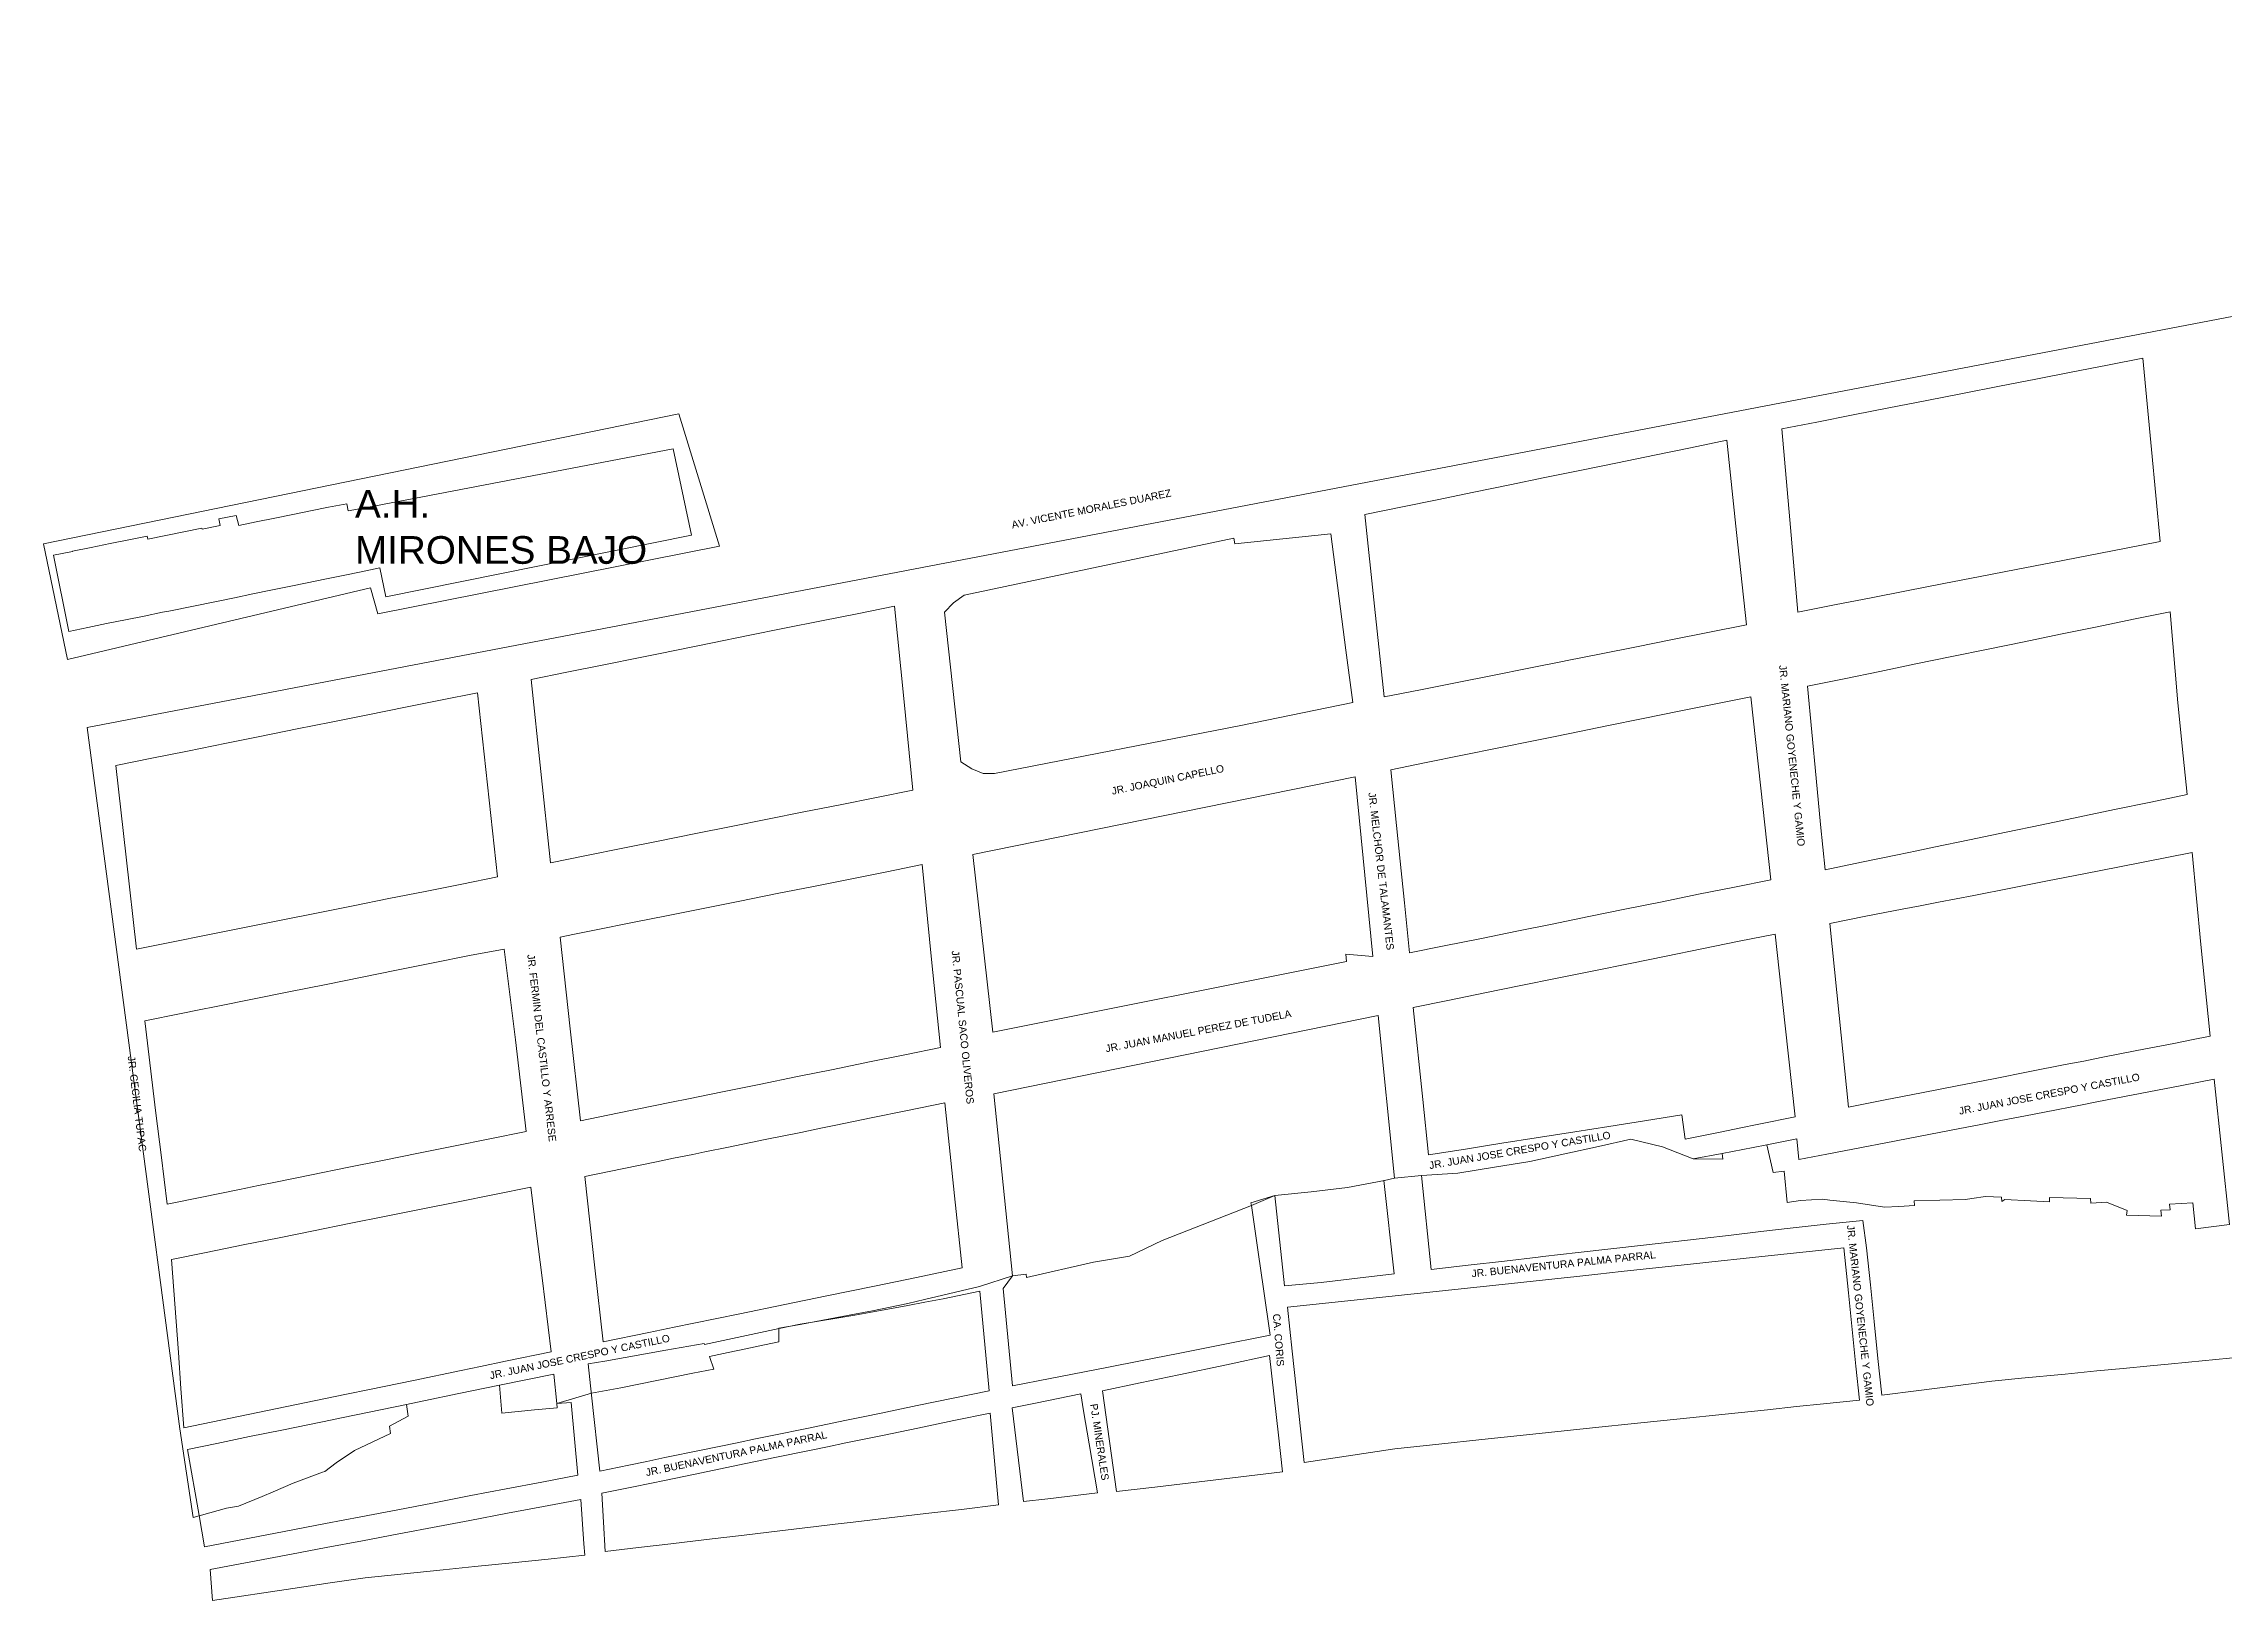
# Model space of a CAD drawing. Header units: inches. Extents: x 273229 to 275075, y 8668268 to 8668729.
# Drawn here: x 273229 to 273821, y 8668268 to 8668690 of the extents above; entities that cross this region are included whole.
import ezdxf
from ezdxf.enums import TextEntityAlignment as Align

# ---------------------------------------------------------------- set-up
doc = ezdxf.new("R2010")
doc.units = ezdxf.units.IN
doc.header["$MEASUREMENT"] = 0
doc.layers.add('HABILITACION_URBANA', color=4, linetype='Continuous', lineweight=9)
doc.layers.add('MANZANAS CATASTRALES', color=7, linetype='Continuous', lineweight=9, true_color=0xffffff)
doc.layers.add('VIAS', color=7, linetype='Continuous')
doc.styles.add('Arial', font='arial.ttf')

msp = doc.modelspace()

# ---------------------------------------------------------------- linework, layer by layer
at = {"layer": 'HABILITACION_URBANA', "color": 4}
msp.add_lwpolyline([(273822.6306, 8668369.7391), (273813.3863, 8668368.5062), (273812.7103, 8668375.58), (273806.3882, 8668375.2636), (273806.5561, 8668373.6728), (273803.9814, 8668373.5956), (273804.1787, 8668371.9551), (273794.7091, 8668372.2049), (273794.8729, 8668373.4911), (273789.2124, 8668375.7685), (273784.9937, 8668375.5186), (273784.8994, 8668376.7433), (273773.7382, 8668377.0546), (273773.8038, 8668375.8913), (273768.5816, 8668376.1453), (273761.68, 8668376.4525), (273760.8445, 8668375.9528), (273760.7134, 8668377.1406), (273756.4005, 8668377.329), (273752.7019, 8668376.7392), (273750.9325, 8668376.4525), (273737.0558, 8668376.1412), (273737.1623, 8668374.8632), (273732.8863, 8668374.6175), (273728.9952, 8668374.3922), (273721.3237, 8668375.5882), (273714.1354, 8668376.3542), (273712.1162, 8668376.5713), (273706.1199, 8668376.2026), (273702.5811, 8668375.6497), (273701.6838, 8668384.2062), (273698.7021, 8668383.854), (273696.998, 8668391.3169), (273693.3159, 8668390.6001), (273684.903, 8668388.9535), (273677.0595, 8668387.5158), (273668.6547, 8668390.768), (273660.0903, 8668392.8283), (273651.3498, 8668390.9032), (273642.212, 8668388.8839), (273632.6523, 8668386.84), (273623.0886, 8668385.2425), (273613.0906, 8668383.641), (273603.2483, 8668383.0184), (273595.9615, 8668382.2934), (273593.1776, 8668381.6899), (273583.1548, 8668379.7697), (273573.2737, 8668378.5706), (273563.4703, 8668377.5437), (273557.0534, 8668374.8482), (273532.8739, 8668365.3553), (273523.9739, 8668361.1517), (273514.1634, 8668359.5064), (273496.0353, 8668355.2764), (273495.9229, 8668356.2223), (273492.2375, 8668355.7767), (273483.1973, 8668352.8579), (273473.2691, 8668350.5027), (273468.3131, 8668349.3271), (273463.7381, 8668348.2417), (273454.2112, 8668346.251), (273449.2675, 8668345.3253), (273444.5368, 8668344.4406), (273434.5553, 8668342.5769), (273428.7638, 8668341.5529), (273428.7639, 8668337.8378), (273424.8769, 8668337.0186), (273419.794, 8668335.9454), (273414.9568, 8668334.9255), (273409.8903, 8668333.8565), (273411.0741, 8668330.4814), (273405.3604, 8668329.3345), (273395.6082, 8668327.3561), (273385.8766, 8668325.3572), (273377.8569, 8668323.9195), (273368.4708, 8668321.0959), (273368.5679, 8668319.9083), (273362.4131, 8668319.3939), (273353.5723, 8668318.5003), (273352.8659, 8668326.0803), (273341.8576, 8668323.8135), (273332.3844, 8668321.8657), (273327.6643, 8668320.8918), (273328.1061, 8668317.7143), (273323.0666, 8668314.9784), (273323.2762, 8668312.9883), (273313.5352, 8668308.3406), (273308.575, 8668305.015), (273305.521, 8668302.6975), (273304.8333, 8668302.5075), (273296.9029, 8668299.4902), (273291.4365, 8668297.1219), (273288.4783, 8668295.841), (273282.0745, 8668293.2657), (273278.7623, 8668292.6966), (273269.6964, 8668290.184), (273266.0918, 8668314.2632), (273240.9251, 8668504.5814), (274210.2134, 8668690.2295)], dxfattribs=at)
msp.add_lwpolyline([(273229.1192, 8668554.4206), (273401.6125, 8668589.7676), (273412.6407, 8668553.8551), (273319.8902, 8668535.4746), (273317.9108, 8668542.544), (273235.623, 8668523.0325)], close=True, dxfattribs=at)
at = {"layer": 'MANZANAS CATASTRALES'}
for points in [[(273715.3626, 8668537.9059), (273705.4704, 8668535.9437), (273703.2652, 8668561.0052), (273701.099, 8668585.6487), (273710.6181, 8668587.5143), (273720.4241, 8668589.4318), (273730.1154, 8668591.3294), (273740.4256, 8668593.347), (273750.1948, 8668595.2606), (273760.2058, 8668597.2222), (273770.0815, 8668599.1558), (273779.6949, 8668601.0374), (273789.5173, 8668602.9589), (273799.1348, 8668604.8445), (273801.4722, 8668580.0446), (273803.8213, 8668555.0931), (273794.1629, 8668553.2158), (273784.3774, 8668551.3105), (273774.6247, 8668549.4091), (273764.7614, 8668547.4878), (273754.9062, 8668545.5705), (273745.0592, 8668543.6531), (273734.9498, 8668541.6837), (273725.3857, 8668539.8184)], [(273602.9397, 8668514.8753), (273593.1145, 8668512.9251), (273590.4849, 8668537.5466), (273587.8379, 8668562.3769), (273598.0842, 8668564.4847), (273607.5244, 8668566.425), (273617.431, 8668568.4616), (273627.2354, 8668570.4772), (273636.7247, 8668572.4259), (273646.6887, 8668574.475), (273656.4644, 8668576.4824), (273666.5388, 8668578.5525), (273676.2777, 8668580.5556), (273686.168, 8668582.588), (273688.82, 8668557.5775), (273691.4764, 8668532.4728), (273681.0457, 8668530.401), (273671.4415, 8668528.4928), (273661.6696, 8668526.5469), (273652.0245, 8668524.6303), (273642.3139, 8668522.7011), (273642.0152, 8668522.6424), (273632.3865, 8668520.7299), (273622.4917, 8668518.763), (273612.9162, 8668516.859)], [(273405.053, 8668556.7706), (273322.0139, 8668540.0793), (273320.4092, 8668547.9167), (273315.3149, 8668546.8731), (273310.4167, 8668545.8695), (273305.4597, 8668544.8539), (273300.6984, 8668543.8793), (273295.8001, 8668542.8758), (273290.7844, 8668541.848), (273285.8859, 8668540.8453), (273280.9867, 8668539.8466), (273276.0869, 8668538.8507), (273263.0802, 8668536.2108), (273261.3863, 8668535.8686), (273256.4072, 8668534.8612), (273251.3102, 8668533.8311), (273246.2132, 8668532.8013), (273241.1166, 8668531.7697), (273235.9292, 8668530.6824), (273231.7876, 8668551.3444), (273236.9889, 8668552.3623), (273236.9689, 8668552.4607), (273242.0655, 8668553.4926), (273247.162, 8668554.525), (273252.258, 8668555.5596), (273257.2362, 8668556.5718), (273257.4129, 8668555.6905), (273272.1128, 8668558.692), (273272.1551, 8668558.4539), (273277.0554, 8668559.4471), (273276.6989, 8668561.2035), (273281.4325, 8668562.1749), (273282.0892, 8668559.4701), (273286.8712, 8668560.4449), (273291.8888, 8668561.464), (273296.7897, 8668562.4547), (273301.5543, 8668563.4127), (273306.5171, 8668564.4), (273311.4156, 8668565.3593), (273311.8037, 8668563.3774), (273316.9111, 8668564.3543), (273400.0563, 8668580.2576)], [(273473.769, 8668535.9007), (273476.2123, 8668538.4068), (273479.0911, 8668540.5685), (273552.3373, 8668555.98), (273552.6085, 8668554.502), (273578.6365, 8668557.1357), (273582.7419, 8668525.6018), (273584.5881, 8668511.4214), (273554.2388, 8668505.107), (273487.3439, 8668492.0882), (273484.1942, 8668492.1338), (273481.1824, 8668493.355), (273478.2078, 8668495.2926)], [(273376.5341, 8668469.8449), (273366.7615, 8668467.887), (273364.1436, 8668492.6801), (273361.5093, 8668517.6535), (273371.1755, 8668519.6032), (273380.7433, 8668521.5324), (273391.5358, 8668523.7115), (273396.0617, 8668524.6208), (273400.9931, 8668525.6121), (273410.7248, 8668527.5823), (273420.4565, 8668529.5442), (273430.2865, 8668531.5308), (273440.309, 8668533.5502), (273449.9874, 8668535.504), (273460.1819, 8668537.5602), (273462.6565, 8668512.4844), (273465.1105, 8668487.6093), (273455.3133, 8668485.6432), (273445.3727, 8668483.6484), (273435.5632, 8668481.6824), (273425.6636, 8668479.6958), (273415.85, 8668477.7297), (273406.2043, 8668475.7964), (273395.9811, 8668473.7443), (273386.4133, 8668471.8273)], [(273806.5502, 8668536.0352), (273808.5873, 8668511.2739), (273810.0573, 8668496.9575), (273811.1351, 8668486.432), (273801.2704, 8668484.3829), (273791.4294, 8668482.3448), (273781.5573, 8668480.2807), (273771.6536, 8668478.224), (273761.9851, 8668476.1909), (273752.0958, 8668474.1385), (273742.3899, 8668472.1376), (273737.7103, 8668471.1685), (273732.4723, 8668470.0779), (273732.4726, 8668470.0726), (273722.7501, 8668468.0531), (273712.8617, 8668465.9966), (273711.615, 8668478.3194), (273710.422, 8668490.8516), (273708.0731, 8668515.8127), (273717.9966, 8668517.8532), (273727.695, 8668519.8457), (273737.4812, 8668521.8533), (273747.2767, 8668523.8653), (273757.1114, 8668525.8852), (273766.8876, 8668527.8916), (273776.781, 8668529.9243), (273786.704, 8668531.9617), (273796.5581, 8668533.9864)], [(273263.8818, 8668446.3828), (273254.3577, 8668444.4803), (273251.5562, 8668469.3737), (273248.7467, 8668494.3163), (273258.521, 8668496.279), (273268.2134, 8668498.2256), (273278.7913, 8668500.3522), (273287.8645, 8668502.1749), (273297.9463, 8668504.2016), (273307.2328, 8668506.0683), (273317.126, 8668508.055), (273327.38, 8668510.1135), (273336.855, 8668512.0203), (273346.9246, 8668514.0429), (273349.6394, 8668489.0066), (273352.3464, 8668464.0522), (273342.6705, 8668462.1178), (273332.6871, 8668460.1275), (273322.8473, 8668458.1611), (273313.1263, 8668456.2187), (273303.2249, 8668454.2403), (273293.6187, 8668452.3219), (273283.6928, 8668450.3395), (273273.6889, 8668448.3411)], [(273609.4349, 8668445.3266), (273600.0094, 8668443.4144), (273598.6111, 8668457.0549), (273597.4615, 8668468.3031), (273596.4668, 8668477.9743), (273594.9136, 8668493.1549), (273604.4783, 8668495.0956), (273614.3544, 8668497.0936), (273624.2304, 8668499.0956), (273634.086, 8668501.114), (273638.6328, 8668502.0169), (273643.5361, 8668503.0057), (273653.5678, 8668505.0363), (273663.4725, 8668507.0465), (273673.2339, 8668509.024), (273683.1673, 8668511.0342), (273692.7033, 8668512.9668), (273695.4233, 8668488.1272), (273698.1433, 8668463.2999), (273688.2631, 8668461.2979), (273678.5099, 8668459.3244), (273668.5806, 8668457.3102), (273658.467, 8668455.2632), (273648.6483, 8668453.2734), (273638.7558, 8668451.2673), (273629.1378, 8668449.3184), (273619.5198, 8668447.3695)], [(273486.8618, 8668421.8761), (273481.3926, 8668470.1271), (273585.2342, 8668491.1888), (273590.0071, 8668442.4627), (273582.7451, 8668443.0566), (273582.9254, 8668441.0659)], [(273729.1636, 8668403.5074), (273719.1541, 8668401.5452), (273716.6279, 8668426.4625), (273714.0897, 8668451.4413), (273723.8981, 8668453.359), (273733.7845, 8668455.2887), (273738.6374, 8668456.2375), (273743.6216, 8668457.2145), (273753.2056, 8668459.0368), (273763.3143, 8668461.0126), (273768.6735, 8668462.1072), (273773.2423, 8668463.0002), (273783.1054, 8668464.9294), (273792.8196, 8668466.827), (273812.4693, 8668470.6705), (273814.8927, 8668445.6757), (273817.3781, 8668420.8077), (273812.3079, 8668419.8146), (273807.5205, 8668418.8738), (273797.4743, 8668416.9037), (273787.7888, 8668415.006), (273783.0751, 8668414.0813), (273778.0664, 8668413.1003), (273768.3935, 8668411.2018), (273758.5806, 8668409.2767), (273748.7025, 8668407.3429), (273738.9788, 8668405.4361)], [(273384.9249, 8668399.9232), (273374.8656, 8668397.8776), (273372.1283, 8668422.8619), (273369.411, 8668447.715), (273373.2805, 8668448.4905), (273379.1545, 8668449.6676), (273389.0497, 8668451.6524), (273398.6702, 8668453.5768), (273408.676, 8668455.5816), (273418.1981, 8668457.49), (273428.3229, 8668459.5189), (273438.1401, 8668461.4835), (273448.1255, 8668463.4842), (273458.0452, 8668465.473), (273467.6657, 8668467.3974), (273470.1577, 8668442.5124), (273472.6378, 8668417.7462), (273462.9393, 8668415.777), (273453.3883, 8668413.836), (273443.4848, 8668411.8226), (273433.7945, 8668409.8534), (273423.4443, 8668407.7517), (273413.4629, 8668405.7222), (273404.1825, 8668403.8374), (273399.5915, 8668402.9051), (273394.6931, 8668401.9084)], [(273702.0161, 8668423.6499), (273704.7451, 8668398.9301), (273694.8211, 8668396.9481), (273689.4735, 8668395.8457), (273684.7618, 8668394.8945), (273674.8067, 8668392.8817), (273673.9403, 8668399.4497), (273663.7652, 8668397.845), (273654.1301, 8668396.326), (273644.9288, 8668394.8756), (273634.4018, 8668393.2151), (273625.1022, 8668391.7476), (273620.0944, 8668390.9581), (273615.2421, 8668390.1943), (273605.1407, 8668388.6023), (273603.5951, 8668403.6158), (273601.0233, 8668428.6411), (273610.3856, 8668430.4981), (273620.4879, 8668432.5529), (273630.2548, 8668434.5398), (273640.128, 8668436.5479), (273650.0339, 8668438.5604), (273659.948, 8668440.577), (273669.7272, 8668442.5681), (273679.404, 8668444.5379), (273689.4687, 8668446.6306), (273699.2831, 8668448.5504)], [(273272.1104, 8668377.165), (273262.6572, 8668375.2522), (273261.0226, 8668388.5765), (273259.6297, 8668399.9634), (273256.5654, 8668424.9532), (273266.465, 8668426.9479), (273271.3513, 8668427.9351), (273276.0124, 8668428.914), (273286.2602, 8668430.9456), (273295.7051, 8668432.8503), (273305.8095, 8668434.8901), (273315.5986, 8668436.8644), (273324.9246, 8668438.7535), (273334.9224, 8668440.7671), (273344.762, 8668442.7123), (273354.1624, 8668444.4517), (273357.2173, 8668419.8708), (273360.1197, 8668394.9593), (273350.2414, 8668392.9532), (273340.4329, 8668391.0054), (273330.9101, 8668389.0762), (273321.1252, 8668387.0937), (273311.5614, 8668385.1563), (273301.8215, 8668383.182), (273292.1103, 8668381.216), (273287.5066, 8668380.2862), (273282.2967, 8668379.2294)], [(273593.0588, 8668381.6732), (273595.8618, 8668356.2794), (273585.8701, 8668355.1334), (273576.0218, 8668353.9999), (273566.0176, 8668353.034), (273563.4703, 8668377.5437), (273556.9455, 8668375.5935), (273557.0534, 8668374.8482), (273558.8848, 8668362.2197), (273560.3341, 8668352.257), (273562.1613, 8668339.6612), (273547.5817, 8668336.7858), (273537.2069, 8668334.7378), (273527.3848, 8668332.8017), (273517.792, 8668330.911), (273502.4221, 8668327.8784), (273492.2356, 8668325.8718), (273491.1481, 8668337.2402), (273489.7008, 8668352.364), (273492.2375, 8668355.7767), (273487.1382, 8668405.2057), (273591.4993, 8668426.4111), (273595.9615, 8668382.2934), (273593.1776, 8668381.6899)], [(273393.4194, 8668340.3791), (273381.0767, 8668337.837), (273378.8188, 8668357.942), (273376.036, 8668382.7455), (273386.2486, 8668384.8305), (273395.5762, 8668386.7361), (273400.1889, 8668387.6786), (273405.3668, 8668388.7355), (273408.685, 8668389.4128), (273415.1206, 8668390.7267), (273425.0095, 8668392.7465), (273434.6895, 8668394.7213), (273440.1255, 8668395.8311), (273444.2098, 8668396.6676), (273453.8324, 8668398.6303), (273463.7008, 8668400.646), (273473.8191, 8668402.7105), (273476.4828, 8668377.4565), (273478.5445, 8668357.9088), (273466.0994, 8668355.3462), (273454.703, 8668353), (273441.7949, 8668350.3436), (273430.419, 8668348.0014), (273418.1581, 8668345.4757), (273405.6679, 8668342.9009), (273400.3343, 8668341.8032)], [(273279.8933, 8668317.1179), (273267.1943, 8668314.4863), (273266.4185, 8668325.2282), (273265.7106, 8668334.9914), (273263.8876, 8668360.2349), (273273.2993, 8668362.1337), (273283.3047, 8668364.1445), (273293.0522, 8668366.1096), (273302.4435, 8668368.0001), (273312.1173, 8668369.9486), (273322.1266, 8668371.9636), (273332.0869, 8668373.9701), (273341.6624, 8668375.8979), (273351.5695, 8668377.8922), (273361.3948, 8668379.8697), (273362.8615, 8668368.0071), (273364.4615, 8668355.2232), (273366.9558, 8668335.167), (273354.5353, 8668332.5891), (273347.7232, 8668331.18), (273342.4627, 8668330.09), (273329.5182, 8668327.4045), (273317.6052, 8668324.9344), (273311.3827, 8668323.6454), (273305.2174, 8668322.3689), (273292.5431, 8668319.7413)], [(273596.0298, 8668308.8554), (273571.3553, 8668305.1509), (273570.2965, 8668315.073), (273569.1957, 8668325.3438), (273568.1253, 8668335.352), (273566.8544, 8668347.2259), (273591.831, 8668349.8955), (273603.8355, 8668351.1773), (273609.8049, 8668351.8123), (273615.7334, 8668352.4477), (273627.6805, 8668353.7259), (273639.4882, 8668354.9848), (273645.4577, 8668355.6239), (273651.1155, 8668356.229), (273657.4664, 8668356.922), (273669.3766, 8668358.1965), (273675.4402, 8668358.8266), (273681.299, 8668359.4544), (273693.1477, 8668360.7211), (273717.948, 8668363.3718), (273719.1873, 8668351.1665), (273721.2063, 8668331.2862), (273722.1402, 8668322.0533), (273712.3785, 8668321.0301), (273705.0481, 8668320.2638), (273697.1764, 8668319.4409), (273685.6928, 8668318.2364), (273673.4671, 8668316.9566), (273661.8811, 8668315.7449), (273649.7005, 8668314.4729), (273643.7189, 8668313.8461), (273631.7515, 8668312.5927), (273619.6775, 8668311.328), (273607.9603, 8668310.1051), (273602.0196, 8668309.4821)], [(273388.0025, 8668304.4003), (273380.1611, 8668302.7831), (273377.9178, 8668323.4107), (273376.9992, 8668331.8565), (273381.5089, 8668332.6545), (273398.1099, 8668335.5963), (273408.5094, 8668337.4386), (273408.609, 8668337.1556), (273428.8253, 8668341.4556), (273434.5487, 8668342.6719), (273444.4625, 8668344.3208), (273449.3952, 8668345.1388), (273454.3276, 8668345.9582), (273463.7989, 8668347.7369), (273468.397, 8668348.6008), (273473.3772, 8668349.5366), (273483.3328, 8668351.5672), (273485.8429, 8668324.5795), (273476.098, 8668322.5697), (273471.2011, 8668321.5597), (273466.3042, 8668320.5497), (273456.5103, 8668318.5298), (273451.6134, 8668317.5198), (273446.7164, 8668316.5098), (273436.7759, 8668314.4597), (273426.9821, 8668312.4397), (273422.379, 8668311.4903), (273417.482, 8668310.4804), (273407.6882, 8668308.4604), (273397.7964, 8668306.4203), (273392.8994, 8668305.4103)], [(273530.8404, 8668298.4453), (273520.433, 8668297.2141), (273516.6515, 8668324.5538), (273526.8569, 8668326.6986), (273537.32, 8668328.8977), (273550.2867, 8668331.6229), (273561.9847, 8668334.1125), (273564.4179, 8668312.5192), (273565.5363, 8668302.5536), (273540.5803, 8668299.6003)], [(273367.6282, 8668329.118), (273368.4708, 8668321.0959), (273372.3776, 8668321.3879), (273374.1578, 8668301.6698), (273364.3896, 8668299.7991), (273354.7361, 8668297.9492), (273345.1357, 8668296.1076), (273334.6715, 8668294.1042), (273325.2882, 8668292.3041), (273315.258, 8668290.3795), (273305.6208, 8668288.5337), (273292.0493, 8668285.9331), (273272.8158, 8668282.2457), (273271.3372, 8668290.7455), (273268.222, 8668308.6377), (273276.1517, 8668310.2909), (273285.0557, 8668312.1268), (273293.7961, 8668313.9254), (273304.8085, 8668316.1881), (273310.4948, 8668317.3609), (273327.6643, 8668320.8918), (273332.3844, 8668321.8657), (273341.8576, 8668323.8135), (273352.8659, 8668326.0803)], [(273501.7555, 8668295.2652), (273495.1657, 8668294.4925), (273492.1422, 8668319.9133), (273498.4127, 8668321.1945), (273510.7184, 8668323.7088), (273511.4957, 8668319.1013), (273512.9992, 8668310.189), (273515.2462, 8668296.8533)], [(273390.6435, 8668281.993), (273381.625, 8668280.9213), (273381.1476, 8668288.8815), (273380.6781, 8668296.7516), (273389.2771, 8668298.5251), (273398.1384, 8668300.351), (273407.7334, 8668302.3301), (273417.6235, 8668304.3737), (273427.6284, 8668306.4333), (273437.0921, 8668308.3555), (273441.941, 8668309.3879), (273446.966, 8668310.4238), (273456.8684, 8668312.4674), (273466.4552, 8668314.4424), (273476.2961, 8668316.4739), (273486.1739, 8668318.5094), (273488.3603, 8668293.5736), (273478.387, 8668292.3904), (273468.6309, 8668291.2352), (273458.7273, 8668290.0599), (273448.9671, 8668288.9047), (273444.087, 8668288.3271), (273438.8955, 8668287.7095), (273428.9878, 8668286.5343), (273419.3792, 8668285.3991), (273409.1273, 8668284.1841), (273399.4121, 8668283.0328)], [(273296.8146, 8668270.9217), (273275, 8668267.6853), (273274.3715, 8668276.0504), (273296.4352, 8668280.2219), (273305.8222, 8668281.9941), (273315.6878, 8668283.8589), (273325.6026, 8668285.7322), (273336.1557, 8668287.7274), (273344.8798, 8668289.3775), (273355.1096, 8668291.3138), (273364.8444, 8668293.1533), (273375.0251, 8668295.077), (273375.819, 8668283.0028), (273376.0988, 8668279.9167), (273366.1501, 8668278.9056), (273356.3292, 8668277.9013), (273346.2217, 8668276.8708), (273337.5838, 8668275.9913), (273326.0926, 8668274.8186), (273316.4354, 8668273.8315), (273306.891, 8668272.4148)]]:
    msp.add_lwpolyline(points, close=True, dxfattribs=at)
msp.add_lwpolyline([(273826.3751, 8668333.8212), (273811.5359, 8668332.3753), (273806.0147, 8668331.8387), (273801.0669, 8668331.3554), (273793.7476, 8668330.6427), (273786.6086, 8668329.9464), (273778.0401, 8668329.1149), (273766.1417, 8668327.9557), (273758.1261, 8668327.1734), (273758.0852, 8668327.1693), (273748.2306, 8668325.9077), (273738.3105, 8668324.642), (273728.2306, 8668323.3518), (273727.1982, 8668333.3297), (273726.1617, 8668343.3567), (273725.1252, 8668353.3428), (273724.0846, 8668363.4108), (273723.1055, 8668370.8328), (273713.1526, 8668369.8128), (273703.3144, 8668368.6823), (273695.4012, 8668367.773), (273687.3734, 8668366.8514), (273679.5053, 8668365.9503), (273671.5061, 8668365.0328), (273663.5602, 8668364.1194), (273654.6763, 8668363.0995), (273645.7597, 8668362.0796), (273636.2328, 8668360.9859), (273634.9057, 8668360.8344), (273625.7884, 8668359.7858), (273615.9297, 8668358.6553), (273605.9154, 8668357.5043), (273603.2483, 8668383.0184), (273613.0906, 8668383.641), (273623.0886, 8668385.2425), (273632.6523, 8668386.84), (273642.212, 8668388.8839), (273651.3498, 8668390.9032), (273660.0903, 8668392.8283), (273668.6547, 8668390.768), (273677.0595, 8668387.5158), (273685.0341, 8668387.4585), (273684.903, 8668388.9535), (273693.3159, 8668390.6001), (273696.998, 8668391.3169), (273705.1692, 8668392.9144), (273705.7059, 8668387.3929), (273713.3323, 8668388.8183), (273720.4017, 8668390.1414), (273731.6448, 8668392.3204), (273735.8921, 8668393.1437), (273749.433, 8668395.7652), (273754.7125, 8668396.7892), (273760.5859, 8668397.9238), (273767.2703, 8668399.2222), (273772.4229, 8668400.2176), (273782.601, 8668402.1918), (273786.5985, 8668402.966), (273791.7797, 8668403.9695), (273800.7578, 8668405.7062), (273809.6621, 8668407.4306), (273818.4682, 8668409.1387), (273822.6306, 8668369.7391)], dxfattribs=at)

# ---------------------------------------------------------------- texts
at = {"layer": 'HABILITACION_URBANA', "color": 4, "insert": (273313.671, 8668569.0781), "char_height": 7.514182, "attachment_point": 1, "style": 'Arial'}
msp.add_mtext('A.H.^M^JMIRONES BAJO', dxfattribs=at)
at = {"layer": 'VIAS', "color": 7, "style": 'Arial'}
for s, height, rotation, p in [('AV. VICENTE MORALES DUAREZ', 2.003782, 11.4197484, (273513.817, 8668562.9797)), ('JR. MARIANO GOYENECHE Y GAMIO', 2.003782, -84.1075437, (273702.8701, 8668496.8705)), ('JR. JOAQUIN CAPELLO', 2.003782, 11.5809986, (273534.5628, 8668489.4731)), ('JR. MELCHOR DE TALAMANTES', 2.003782, -83.313392, (273591.3251, 8668465.4761)), ('JR. FERMIN DEL CASTILLO Y ARRESE', 2.003782, -83.3578212, (273363.3873, 8668417.5094)), ('JR. PASCUAL SACO OLIVEROS', 2.003782, -84.3779228, (273477.7257, 8668423.1366)), ('JR. JUAN MANUEL PEREZ DE TUDELA', 2.003782, 10.7812193, (273542.8449, 8668421.2389)), ('JR. CECILIA TUPAC', 2.003782, -83.1352153, (273253.4999, 8668402.3602)), ('JR. JUAN JOSE CRESPO Y CASTILLO', 2.003782, 10.763834, (273773.9047, 8668404.1709)), ('JR. JUAN JOSE CRESPO Y CASTILLO', 2.003782, 9.5700038, (273630.1015, 8668388.8855)), ('JR. MARIANO GOYENECHE Y GAMIO', 2.003782, -83.7612581, (273721.4328, 8668344.892)), ('JR. BUENAVENTURA PALMA PARRAL', 2.003782, 5.9265189, (273641.9417, 8668357.9721)), ('CA. CORIS', 2.00378, -85.5501079, (273563.4416, 8668338.2805)), ('JR. JUAN JOSE CRESPO Y CASTILLO', 2.003782, 11.8484805, (273374.8808, 8668332.8281)), ('PJ. MINERALES', 2.003782, -81.3221015, (273514.8509, 8668310.5266)), ('JR. BUENAVENTURA PALMA PARRAL', 2.003782, 11.8960182, (273417.4137, 8668306.5709))]:
    msp.add_text(s, height=height, rotation=rotation, dxfattribs=at).set_placement(p, align=Align.CENTER)

doc.saveas('drawing.dxf')
